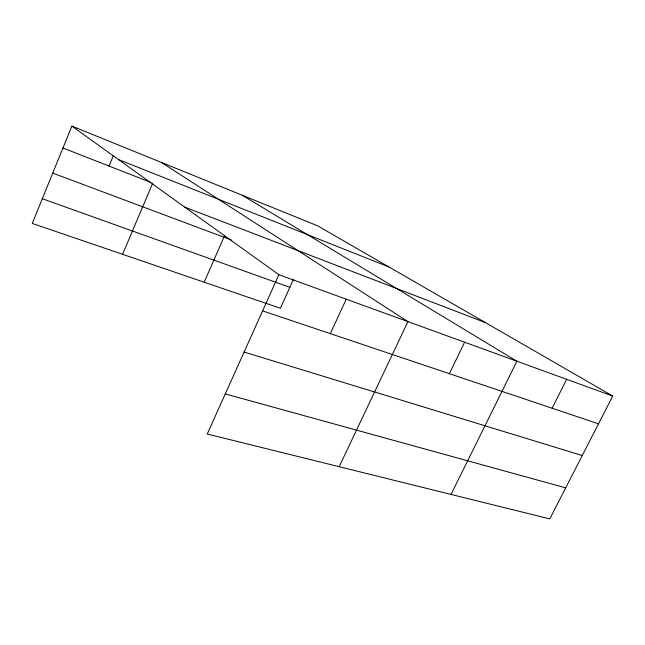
<?xml version="1.0" encoding="UTF-8"?>
<svg xmlns="http://www.w3.org/2000/svg" width="645" height="645" viewBox="0 0 645 645"><rect width="100%" height="100%" fill="white"/><g stroke="black" fill="none" stroke-linecap="round" stroke-linejoin="round"><path stroke-width="0.97" d="M71.877 126.106L278.89 274.706L207.239 434.012L549.766 518.894L612.75 396.07L317.663 225.839L71.877 126.106L32.25 223.42L280.373 308.262L293.531 279.172M109.021 166.039L113.254 155.864M122.582 254.307L152.728 183.132M204.175 282.204L224.686 235.417M330.321 333.642L346.244 299.191M339.181 466.706L407.93 321.613L161.476 162.467M449.372 373.681L464.618 342.221M451.032 494.425L516.895 361.224L242.294 195.258M552.104 408.229L566.665 379.316M225.274 393.91L565.689 487.854M244.1 352.049L582.258 455.531M262.62 310.866L598.512 423.838M42.304 198.733L289.847 287.315M278.89 274.706L612.75 396.07M52.737 173.102L231.297 239.98M184.744 207.126L485.371 322.589M62.952 148.019L150.865 182.406M118.519 159.589L389.096 267.046"/></g></svg>
